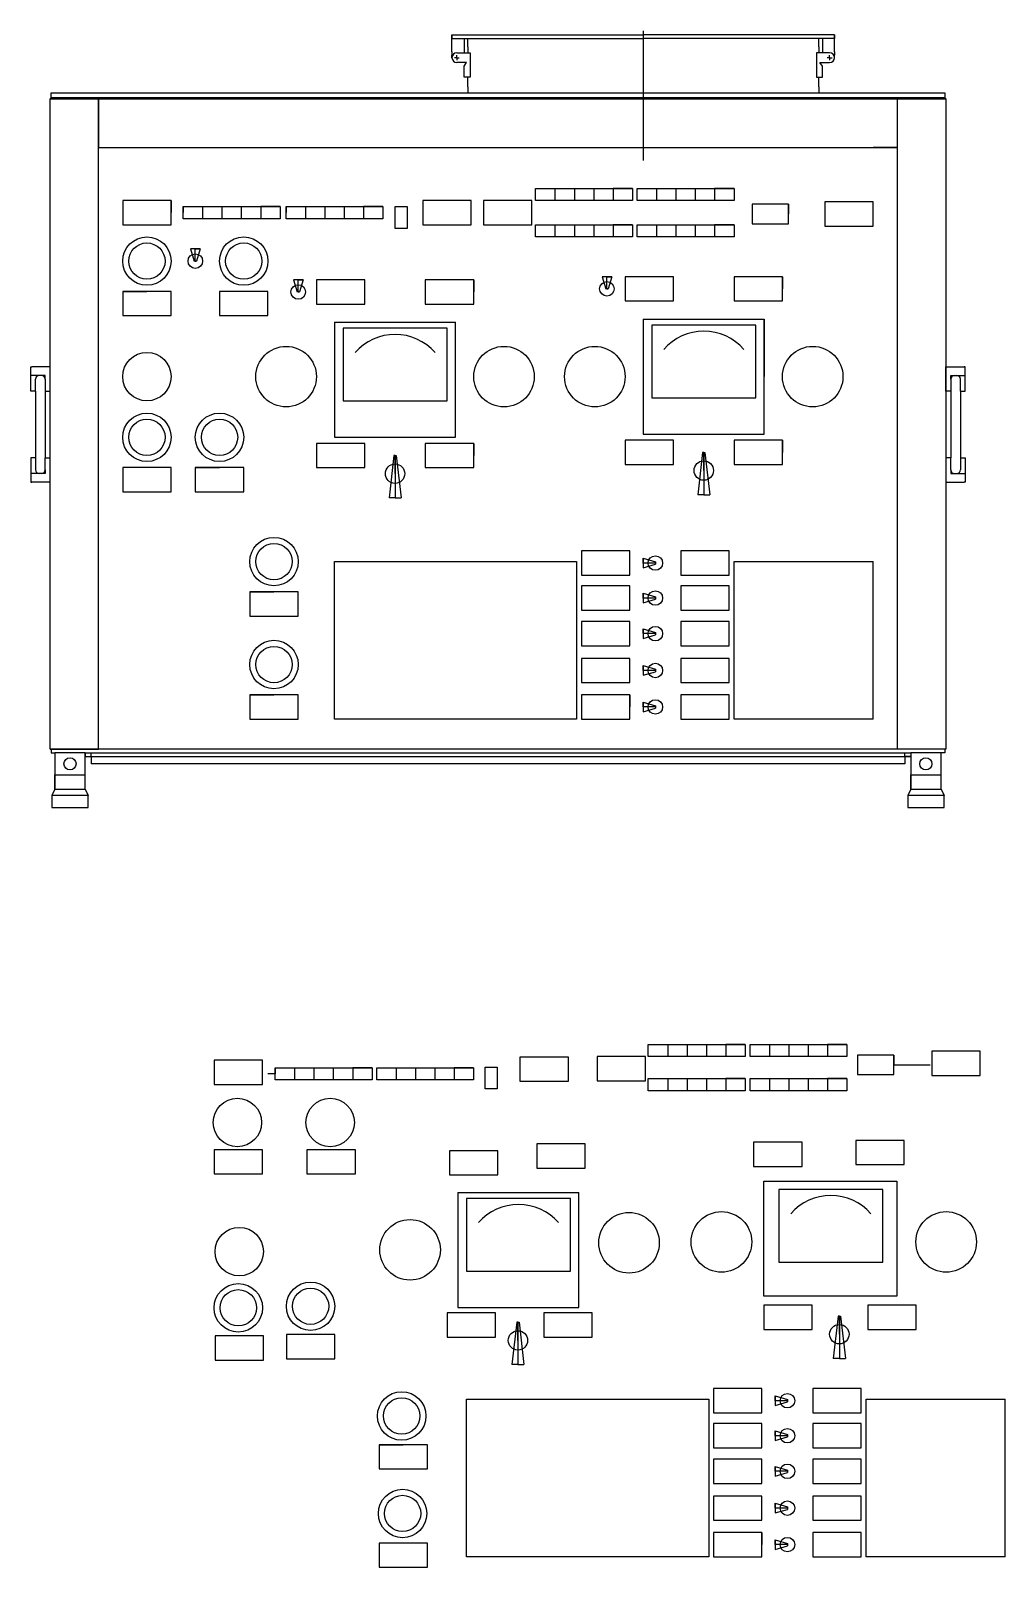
# Model space of a CAD drawing. Header units: millimetres. Extents: x -286516 to -278007, y 161594 to 164062.
# Drawn here: x -286516 to -285711, y 162660 to 163928 of the extents above; entities that cross this region are included whole.
import ezdxf

# ---------------------------------------------------------------- set-up
doc = ezdxf.new("R2010")
doc.units = ezdxf.units.MM

msp = doc.modelspace()

# ---------------------------------------------------------------- linework, layer by layer
for p, q in [((-286168.1, 163911), (-286168.1, 163925)), ((-286168.1, 163925), (-286010.1, 163925)), ((-286168.1, 163925), (-286168.1, 163924)), ((-286168.1, 163925), (-286168.1, 163922)), ((-286168.1, 163922), (-286010.1, 163922)), ((-286158.1, 163922), (-286158.1, 163915)), ((-286155.1, 163915), (-286155.1, 163922)), ((-286010.1, 163928.3), (-286010.1, 163821.1)), ((-285852.1, 163925), (-286010.1, 163925)), ((-285852.1, 163922), (-286010.1, 163922)), ((-285865.1, 163915), (-285865.1, 163922)), ((-285862.1, 163922), (-285862.1, 163915)), ((-285852.1, 163911), (-285852.1, 163925)), ((-285852.1, 163925), (-285852.1, 163924)), ((-285852.1, 163925), (-285852.1, 163922)), ((-286168.1, 163911), (-286168.1, 163908)), ((-286168.1, 163906), (-286168.1, 163908)), ((-286164.1, 163906), (-286166.1, 163906)), ((-286164.1, 163910), (-286153.1, 163910)), ((-286164.1, 163906), (-286164.1, 163908)), ((-286164.1, 163906), (-286164.1, 163904)), ((-286164.1, 163906), (-286162.1, 163906)), ((-286158.1, 163915), (-286158.1, 163910)), ((-286158.1, 163910), (-286155.1, 163910)), ((-286155.1, 163915), (-286155.1, 163910)), ((-286153.1, 163910), (-286153.1, 163890)), ((-285856.1, 163910), (-285867.1, 163910)), ((-285867.1, 163910), (-285867.1, 163890)), ((-285865.1, 163915), (-285865.1, 163910)), ((-285862.1, 163910), (-285865.1, 163910)), ((-285862.1, 163915), (-285862.1, 163910)), ((-285856.1, 163906), (-285858.1, 163906)), ((-285856.1, 163906), (-285856.1, 163908)), ((-285856.1, 163906), (-285856.1, 163904)), ((-285856.1, 163906), (-285854.1, 163906)), ((-285852.1, 163911), (-285852.1, 163908)), ((-285852.1, 163906), (-285852.1, 163908)), ((-286156.1, 163902), (-286164.1, 163902)), ((-286158.1, 163899), (-286156.1, 163902)), ((-286158.1, 163890), (-286158.1, 163899)), ((-285864.1, 163902), (-285856.1, 163902)), ((-285862.1, 163899), (-285864.1, 163902)), ((-285862.1, 163890), (-285862.1, 163899)), ((-286155.1, 163890), (-286158.1, 163890)), ((-286155.1, 163882), (-286155.1, 163890)), ((-286153.1, 163890), (-286155.1, 163890)), ((-286155.1, 163882), (-286155.1, 163877)), ((-285867.1, 163890), (-285865.1, 163890)), ((-285865.1, 163882), (-285865.1, 163890)), ((-285865.1, 163890), (-285862.1, 163890)), ((-285865.1, 163882), (-285865.1, 163877)), ((-286500.1, 163872), (-286499.1, 163873)), ((-286500.1, 163872), (-285760.1, 163872)), ((-286500.1, 163335), (-286500.1, 163872)), ((-286500.1, 163872), (-286499.1, 163872)), ((-286500.1, 163872), (-286130.1, 163872)), ((-286499.1, 163873), (-286499.1, 163877)), ((-286499.1, 163877), (-285761.1, 163877)), ((-286499.1, 163872), (-286499.1, 163873)), ((-285761.1, 163873), (-286499.1, 163873)), ((-286460.1, 163335), (-286460.1, 163872)), ((-286460.1, 163872), (-286460.1, 163832)), ((-286010.1, 163877), (-285865.1, 163877)), ((-285800.1, 163335), (-285800.1, 163872)), ((-285761.1, 163877), (-285761.1, 163873)), ((-285761.1, 163872), (-285761.1, 163873)), ((-285760.1, 163872), (-285761.1, 163873)), ((-285760.1, 163872), (-285761.1, 163872)), ((-285760.1, 163872), (-285760.1, 163335)), ((-285760.1, 163872), (-285760.1, 163603.5)), ((-286460.1, 163832), (-285800.1, 163832)), ((-286460.1, 163832), (-286440.1, 163832)), ((-285800.1, 163832), (-285820.1, 163832)), ((-286099, 163798.1), (-286019, 163798.1)), ((-286099, 163788.1), (-286099, 163798.1)), ((-286099, 163798.1), (-286083, 163798.1)), ((-286083, 163798.1), (-286083, 163788.1)), ((-286083, 163798.1), (-286067, 163798.1)), ((-286067, 163798.1), (-286051, 163798.1)), ((-286067, 163798.1), (-286067, 163788.1)), ((-286051, 163798.1), (-286051, 163788.1)), ((-286019, 163798.1), (-286035, 163798.1)), ((-286035, 163798.1), (-286035, 163788.1)), ((-286019, 163798.1), (-286019, 163788.1)), ((-286015.1, 163798.1), (-285935.1, 163798.1)), ((-286015.1, 163788.1), (-286015.1, 163798.1)), ((-286015.1, 163798.1), (-285999.1, 163798.1)), ((-285999.1, 163798.1), (-285999.1, 163788.1)), ((-285999.1, 163798.1), (-285983.1, 163798.1)), ((-285983.1, 163798.1), (-285967.1, 163798.1)), ((-285983.1, 163798.1), (-285983.1, 163788.1)), ((-285967.1, 163798.1), (-285967.1, 163788.1)), ((-285935.1, 163798.1), (-285951.1, 163798.1)), ((-285951.1, 163798.1), (-285951.1, 163788.1)), ((-285935.1, 163798.1), (-285935.1, 163788.1)), ((-286440.1, 163788.1), (-286440.1, 163768.1)), ((-286400.1, 163788.1), (-286440.1, 163788.1)), ((-286400.1, 163768.1), (-286400.1, 163788.1)), ((-286400.1, 163788.1), (-286400.1, 163778.1)), ((-286390.1, 163783.1), (-286310.1, 163783.1)), ((-286390.1, 163773.1), (-286390.1, 163783.1)), ((-286390.1, 163783.1), (-286374.1, 163783.1)), ((-286390.1, 163783.1), (-286390.1, 163779.1)), ((-286390.1, 163783.1), (-286390.1, 163778.1)), ((-286374.1, 163783.1), (-286374.1, 163773.1)), ((-286374.1, 163783.1), (-286358.1, 163783.1)), ((-286358.1, 163783.1), (-286342.1, 163783.1)), ((-286358.1, 163783.1), (-286358.1, 163773.1)), ((-286342.1, 163783.1), (-286342.1, 163773.1)), ((-286310.1, 163783.1), (-286326.1, 163783.1)), ((-286326.1, 163783.1), (-286326.1, 163773.1)), ((-286310.1, 163783.1), (-286310.1, 163773.1)), ((-286305.1, 163783.1), (-286225.1, 163783.1)), ((-286305.1, 163773.1), (-286305.1, 163783.1)), ((-286305.1, 163783.1), (-286289.1, 163783.1)), ((-286305.1, 163783.1), (-286305.1, 163779.1)), ((-286305.1, 163783.1), (-286305.1, 163778.1)), ((-286289.1, 163783.1), (-286289.1, 163773.1)), ((-286289.1, 163783.1), (-286273.1, 163783.1)), ((-286273.1, 163783.1), (-286257.1, 163783.1)), ((-286273.1, 163783.1), (-286273.1, 163773.1)), ((-286257.1, 163783.1), (-286257.1, 163773.1)), ((-286225.1, 163783.1), (-286241.1, 163783.1)), ((-286241.1, 163783.1), (-286241.1, 163773.1)), ((-286225.1, 163783.1), (-286225.1, 163773.1)), ((-286215.1, 163783.1), (-286205.1, 163783.1)), ((-286215.1, 163765.1), (-286215.1, 163783.1)), ((-286205.1, 163783.1), (-286205.1, 163765.1)), ((-286192.1, 163788.1), (-286192.1, 163768.1)), ((-286152.1, 163788.1), (-286192.1, 163788.1)), ((-286152.1, 163768.1), (-286152.1, 163788.1)), ((-286142.1, 163788.1), (-286142.1, 163768.1)), ((-286102.1, 163788.1), (-286142.1, 163788.1)), ((-286142.1, 163788.1), (-286142.1, 163778.1)), ((-286102.1, 163768.1), (-286102.1, 163788.1)), ((-286019, 163788.1), (-286099, 163788.1)), ((-285935.1, 163788.1), (-286015.1, 163788.1)), ((-285920.1, 163785), (-285920.1, 163769)), ((-285890.1, 163785), (-285920.1, 163785)), ((-285890.1, 163769), (-285890.1, 163785)), ((-285890.1, 163785), (-285890.1, 163777)), ((-285860.1, 163787), (-285860.1, 163767)), ((-285820.1, 163787), (-285860.1, 163787)), ((-285820.1, 163767), (-285820.1, 163787)), ((-286440.1, 163768.1), (-286400.1, 163768.1)), ((-286440.1, 163768.1), (-286420.1, 163768.1)), ((-286310.1, 163773.1), (-286390.1, 163773.1)), ((-286225.1, 163773.1), (-286305.1, 163773.1)), ((-286205.1, 163765.1), (-286215.1, 163765.1)), ((-286192.1, 163768.1), (-286152.1, 163768.1)), ((-286142.1, 163768.1), (-286102.1, 163768.1)), ((-286099, 163768.1), (-286019, 163768.1)), ((-286099, 163758.1), (-286099, 163768.1)), ((-286099, 163768.1), (-286083, 163768.1)), ((-286083, 163768.1), (-286083, 163758.1)), ((-286083, 163768.1), (-286067, 163768.1)), ((-286067, 163768.1), (-286051, 163768.1)), ((-286067, 163768.1), (-286067, 163758.1)), ((-286051, 163768.1), (-286051, 163758.1)), ((-286019, 163768.1), (-286035, 163768.1)), ((-286035, 163768.1), (-286035, 163758.1)), ((-286019, 163768.1), (-286019, 163758.1)), ((-286015.1, 163768.1), (-285935.1, 163768.1)), ((-286015.1, 163758.1), (-286015.1, 163768.1)), ((-286015.1, 163768.1), (-285999.1, 163768.1)), ((-285999.1, 163768.1), (-285999.1, 163758.1)), ((-285999.1, 163768.1), (-285983.1, 163768.1)), ((-285983.1, 163768.1), (-285967.1, 163768.1)), ((-285983.1, 163768.1), (-285983.1, 163758.1)), ((-285967.1, 163768.1), (-285967.1, 163758.1)), ((-285935.1, 163768.1), (-285951.1, 163768.1)), ((-285951.1, 163768.1), (-285951.1, 163758.1)), ((-285935.1, 163768.1), (-285935.1, 163758.1)), ((-285920.1, 163769), (-285890.1, 163769)), ((-285860.1, 163767), (-285820.1, 163767)), ((-286019, 163758.1), (-286099, 163758.1)), ((-285935.1, 163758.1), (-286015.1, 163758.1)), ((-286376.1, 163748.1), (-286384.1, 163748.1)), ((-286384.1, 163748.1), (-286381.1, 163738.1)), ((-286380.1, 163738.1), (-286380.1, 163748.1)), ((-286380.1, 163748.1), (-286376.1, 163748.1)), ((-286376.1, 163748.1), (-286379.1, 163738.1)), ((-286379.1, 163738.1), (-286381.1, 163738.1)), ((-286380.1, 163738.1), (-286379.1, 163738.1)), ((-286291.1, 163722.6), (-286299.1, 163722.6)), ((-286299.1, 163722.6), (-286296.1, 163712.6)), ((-286295.1, 163712.6), (-286295.1, 163722.6)), ((-286295.1, 163722.6), (-286291.1, 163722.6)), ((-286291.1, 163722.6), (-286294.1, 163712.6)), ((-286280.1, 163722.6), (-286280.1, 163702.6)), ((-286240.1, 163722.6), (-286280.1, 163722.6)), ((-286280.1, 163722.6), (-286280.1, 163712.6)), ((-286240.1, 163702.6), (-286240.1, 163722.6)), ((-286190.1, 163722.6), (-286190.1, 163702.6)), ((-286150.1, 163722.6), (-286190.1, 163722.6)), ((-286150.1, 163702.6), (-286150.1, 163722.6)), ((-286150.1, 163722.6), (-286150.1, 163712.6)), ((-286036.1, 163725.2), (-286044.1, 163725.2)), ((-286044.1, 163725.2), (-286041.1, 163715.2)), ((-286039.1, 163715.2), (-286041.1, 163715.2)), ((-286040.1, 163715.2), (-286040.1, 163725.2)), ((-286040.1, 163725.2), (-286036.1, 163725.2)), ((-286040.1, 163715.2), (-286039.1, 163715.2)), ((-286036.1, 163725.2), (-286039.1, 163715.2)), ((-286025.1, 163725.2), (-286025.1, 163705.2)), ((-285985.1, 163725.2), (-286025.1, 163725.2)), ((-286025.1, 163725.2), (-286025.1, 163715.2)), ((-285985.1, 163705.2), (-285985.1, 163725.2)), ((-285935.1, 163725.2), (-285935.1, 163705.2)), ((-285895.1, 163725.2), (-285935.1, 163725.2)), ((-285895.1, 163705.2), (-285895.1, 163725.2)), ((-285895.1, 163725.2), (-285895.1, 163715.2)), ((-286440.1, 163713.1), (-286440.1, 163693.1)), ((-286400.1, 163713.1), (-286440.1, 163713.1)), ((-286440.1, 163713.1), (-286420.1, 163713.1)), ((-286400.1, 163693.1), (-286400.1, 163713.1)), ((-286360.1, 163713.1), (-286360.1, 163693.1)), ((-286320.1, 163713.1), (-286360.1, 163713.1)), ((-286320.1, 163693.1), (-286320.1, 163713.1)), ((-286294.1, 163712.6), (-286296.1, 163712.6)), ((-286295.1, 163712.6), (-286294.1, 163712.6)), ((-286280.1, 163702.6), (-286240.1, 163702.6)), ((-286190.1, 163702.6), (-286150.1, 163702.6)), ((-286025.1, 163705.2), (-285985.1, 163705.2)), ((-285935.1, 163705.2), (-285895.1, 163705.2)), ((-286440.1, 163693.1), (-286400.1, 163693.1)), ((-286360.1, 163693.1), (-286320.1, 163693.1)), ((-286010.1, 163690.2), (-285910.1, 163690.2)), ((-286010.1, 163690.2), (-286010.1, 163595.2)), ((-286010.1, 163690.2), (-285910.1, 163690.2)), ((-286010.1, 163690.2), (-286010.1, 163595.2)), ((-285910.1, 163595.2), (-285910.1, 163690.2)), ((-285910.1, 163595.2), (-285910.1, 163690.2)), ((-285910.1, 163690.2), (-285910.1, 163642.7)), ((-286265.1, 163687.6), (-286165.1, 163687.6)), ((-286265.1, 163687.6), (-286265.1, 163592.6)), ((-286172.1, 163682.6), (-286258.1, 163682.6)), ((-286258.1, 163682.6), (-286258.1, 163622.6)), ((-286172.1, 163622.6), (-286172.1, 163682.6)), ((-286165.1, 163592.6), (-286165.1, 163687.6)), ((-285917.1, 163685.2), (-286003.1, 163685.2)), ((-286003.1, 163685.2), (-286003.1, 163625.2)), ((-285917.1, 163685.2), (-286003.1, 163685.2)), ((-286003.1, 163685.2), (-286003.1, 163625.2)), ((-285917.1, 163625.2), (-285917.1, 163685.2)), ((-285917.1, 163625.2), (-285917.1, 163685.2)), ((-286516.1, 163630.7), (-286516.1, 163650.7)), ((-286516.1, 163650.7), (-286515.1, 163650.7)), ((-286504.1, 163643.7), (-286516.1, 163643.7)), ((-286500.1, 163650.7), (-286515.1, 163650.7)), ((-286512.1, 163630.7), (-286512.1, 163640.7)), ((-286507.1, 163643.7), (-286509.1, 163643.7)), ((-286500.1, 163650.7), (-286508.1, 163650.7)), ((-286504.1, 163640.7), (-286504.1, 163643.7)), ((-286504.1, 163640.7), (-286504.1, 163630.7)), ((-285760.1, 163650.7), (-285745.1, 163650.7)), ((-285760.1, 163630.7), (-285760.1, 163650.7)), ((-285760.1, 163650.7), (-285752.1, 163650.7)), ((-285760.1, 163650.7), (-285760.1, 163603.2)), ((-285756.1, 163640.7), (-285756.1, 163643.7)), ((-285756.1, 163643.7), (-285744.1, 163643.7)), ((-285756.1, 163640.7), (-285756.1, 163630.7)), ((-285753.1, 163643.7), (-285751.1, 163643.7)), ((-285748.1, 163630.7), (-285748.1, 163640.7)), ((-285744.1, 163650.7), (-285745.1, 163650.7)), ((-285744.1, 163630.7), (-285744.1, 163650.7)), ((-286512.1, 163630.7), (-286516.1, 163630.7)), ((-286512.1, 163630.7), (-286515.1, 163630.7)), ((-286512.1, 163630.7), (-286512.1, 163575.7)), ((-286504.1, 163630.7), (-286500.1, 163630.7)), ((-286504.1, 163630.7), (-286504.1, 163575.7)), ((-285756.1, 163630.7), (-285760.1, 163630.7)), ((-285756.1, 163630.7), (-285756.1, 163575.7)), ((-285748.1, 163630.7), (-285745.1, 163630.7)), ((-285748.1, 163630.7), (-285744.1, 163630.7)), ((-285748.1, 163630.7), (-285748.1, 163575.7)), ((-286258.1, 163622.6), (-286172.1, 163622.6)), ((-286003.1, 163625.2), (-285917.1, 163625.2)), ((-286003.1, 163625.2), (-285917.1, 163625.2)), ((-286280.1, 163587.6), (-286280.1, 163567.6)), ((-286240.1, 163587.6), (-286280.1, 163587.6)), ((-286280.1, 163587.6), (-286280.1, 163577.6)), ((-286265.1, 163592.6), (-286165.1, 163592.6)), ((-286265.1, 163592.6), (-286215.1, 163592.6)), ((-286240.1, 163567.6), (-286240.1, 163587.6)), ((-286190.1, 163587.6), (-286190.1, 163567.6)), ((-286150.1, 163587.6), (-286190.1, 163587.6)), ((-286150.1, 163567.6), (-286150.1, 163587.6)), ((-286150.1, 163587.6), (-286150.1, 163577.6)), ((-286025.1, 163590.2), (-286025.1, 163570.2)), ((-285985.1, 163590.2), (-286025.1, 163590.2)), ((-286025.1, 163590.2), (-286025.1, 163580.2)), ((-286010.1, 163595.2), (-285910.1, 163595.2)), ((-286010.1, 163595.2), (-285910.1, 163595.2)), ((-286010.1, 163595.2), (-285960.1, 163595.2)), ((-285985.1, 163570.2), (-285985.1, 163590.2)), ((-285935.1, 163590.2), (-285935.1, 163570.2)), ((-285895.1, 163590.2), (-285935.1, 163590.2)), ((-285895.1, 163570.2), (-285895.1, 163590.2)), ((-285895.1, 163590.2), (-285895.1, 163580.2)), ((-286512.1, 163575.7), (-286516.1, 163575.7)), ((-286516.1, 163575.7), (-286516.1, 163555.7)), ((-286512.1, 163575.7), (-286515.1, 163575.7)), ((-286512.1, 163575.7), (-286512.1, 163565.7)), ((-286504.1, 163565.7), (-286504.1, 163575.7)), ((-286504.1, 163575.7), (-286500.1, 163575.7)), ((-286216.1, 163577.6), (-286220.1, 163542.6)), ((-286215.1, 163577.6), (-286216.1, 163577.6)), ((-286215.1, 163562.6), (-286215.1, 163577.6)), ((-286215.1, 163577.6), (-286215.1, 163547.6)), ((-286215.1, 163577.6), (-286214.1, 163577.6)), ((-286214.1, 163577.6), (-286210.1, 163542.6)), ((-286150.1, 163577.6), (-286150.1, 163577.6)), ((-285961.1, 163580.2), (-285965.1, 163545.2)), ((-285960.1, 163580.2), (-285961.1, 163580.2)), ((-285960.1, 163565.2), (-285960.1, 163580.2)), ((-285960.1, 163580.2), (-285960.1, 163550.2)), ((-285960.1, 163580.2), (-285959.1, 163580.2)), ((-285959.1, 163580.2), (-285955.1, 163545.2)), ((-285895.1, 163580.2), (-285895.1, 163580.2)), ((-285760.1, 163575.7), (-285760.1, 163555.7)), ((-285756.1, 163575.7), (-285760.1, 163575.7)), ((-285756.1, 163565.7), (-285756.1, 163575.7)), ((-285748.1, 163575.7), (-285745.1, 163575.7)), ((-285748.1, 163575.7), (-285748.1, 163565.7)), ((-285748.1, 163575.7), (-285744.1, 163575.7)), ((-285744.1, 163575.7), (-285744.1, 163555.7)), ((-286504.1, 163562.7), (-286516.1, 163562.7)), ((-286507.1, 163562.7), (-286509.1, 163562.7)), ((-286504.1, 163565.7), (-286504.1, 163562.7)), ((-286440.1, 163567.6), (-286440.1, 163547.6)), ((-286400.1, 163567.6), (-286440.1, 163567.6)), ((-286400.1, 163547.6), (-286400.1, 163567.6)), ((-286380.1, 163567.6), (-286380.1, 163547.6)), ((-286340.1, 163567.6), (-286380.1, 163567.6)), ((-286380.1, 163567.6), (-286360.1, 163567.6)), ((-286340.1, 163547.6), (-286340.1, 163567.6)), ((-286280.1, 163567.6), (-286240.1, 163567.6)), ((-286215.1, 163567.6), (-286215.1, 163562.6)), ((-286190.1, 163567.6), (-286150.1, 163567.6)), ((-286025.1, 163570.2), (-285985.1, 163570.2)), ((-285960.1, 163570.2), (-285960.1, 163565.2)), ((-285935.1, 163570.2), (-285895.1, 163570.2)), ((-285756.1, 163565.7), (-285756.1, 163562.7)), ((-285756.1, 163562.7), (-285744.1, 163562.7)), ((-285753.1, 163562.7), (-285751.1, 163562.7)), ((-286516.1, 163555.7), (-286515.1, 163555.7)), ((-286500.1, 163555.7), (-286515.1, 163555.7)), ((-286500.1, 163555.7), (-286508.1, 163555.7)), ((-285960.1, 163550.2), (-285960.1, 163545.2)), ((-285760.1, 163555.7), (-285745.1, 163555.7)), ((-285760.1, 163555.7), (-285752.1, 163555.7)), ((-285744.1, 163555.7), (-285745.1, 163555.7)), ((-286440.1, 163547.6), (-286400.1, 163547.6)), ((-286380.1, 163547.6), (-286340.1, 163547.6)), ((-286215.1, 163542.6), (-286220.1, 163542.6)), ((-286215.1, 163547.6), (-286215.1, 163542.6)), ((-286215.1, 163542.6), (-286210.1, 163542.6)), ((-285960.1, 163545.2), (-285965.1, 163545.2)), ((-285960.1, 163545.2), (-285955.1, 163545.2)), ((-286061.1, 163498.8), (-286061.1, 163478.8)), ((-286021.1, 163498.8), (-286061.1, 163498.8)), ((-286021.1, 163478.8), (-286021.1, 163498.8)), ((-285979.1, 163498.8), (-285979.1, 163478.8)), ((-285939.1, 163498.8), (-285979.1, 163498.8)), ((-285939.1, 163478.8), (-285939.1, 163498.8)), ((-286265.1, 163490), (-286065.1, 163490)), ((-286265.1, 163360), (-286265.1, 163490)), ((-286065.1, 163490), (-286065.1, 163360)), ((-286010.1, 163488.8), (-286010.1, 163492.8)), ((-286010.1, 163492.8), (-286010.1, 163484.8)), ((-286010.1, 163492.8), (-286000.1, 163489.8)), ((-286000.1, 163488.8), (-286010.1, 163488.8)), ((-286010.1, 163484.8), (-286000.1, 163487.8)), ((-286000.1, 163488.8), (-286000.1, 163489.8)), ((-286000.1, 163489.8), (-286000.1, 163487.8)), ((-285935.1, 163360), (-285935.1, 163490)), ((-285935.1, 163490), (-285820.1, 163490)), ((-285820.1, 163360), (-285820.1, 163490)), ((-286061.1, 163478.8), (-286021.1, 163478.8)), ((-285979.1, 163478.8), (-285939.1, 163478.8)), ((-286335.1, 163465), (-286335.1, 163445)), ((-286295.1, 163465), (-286335.1, 163465)), ((-286335.1, 163465), (-286315.1, 163465)), ((-286295.1, 163445), (-286295.1, 163465)), ((-286061.1, 163469.9), (-286061.1, 163449.9)), ((-286021.1, 163469.9), (-286061.1, 163469.9)), ((-286021.1, 163449.9), (-286021.1, 163469.9)), ((-286010.1, 163459.9), (-286010.1, 163463.9)), ((-286010.1, 163463.9), (-286010.1, 163455.9)), ((-286010.1, 163463.9), (-286000.1, 163460.9)), ((-286000.1, 163459.9), (-286000.1, 163460.9)), ((-286000.1, 163460.9), (-286000.1, 163458.9)), ((-285979.1, 163469.9), (-285979.1, 163449.9)), ((-285939.1, 163469.9), (-285979.1, 163469.9)), ((-285939.1, 163449.9), (-285939.1, 163469.9)), ((-286061.1, 163449.9), (-286021.1, 163449.9)), ((-286000.1, 163459.9), (-286010.1, 163459.9)), ((-286010.1, 163455.9), (-286000.1, 163458.9)), ((-285979.1, 163449.9), (-285939.1, 163449.9)), ((-286335.1, 163445), (-286295.1, 163445)), ((-286061.1, 163440.5), (-286061.1, 163420.5)), ((-286021.1, 163440.5), (-286061.1, 163440.5)), ((-286021.1, 163420.5), (-286021.1, 163440.5)), ((-285979.1, 163440.5), (-285979.1, 163420.5)), ((-285939.1, 163440.5), (-285979.1, 163440.5)), ((-285939.1, 163420.5), (-285939.1, 163440.5)), ((-286010.1, 163430.5), (-286010.1, 163434.5)), ((-286010.1, 163434.5), (-286010.1, 163426.5)), ((-286010.1, 163434.5), (-286000.1, 163431.5)), ((-286000.1, 163430.5), (-286010.1, 163430.5)), ((-286010.1, 163426.5), (-286000.1, 163429.5)), ((-286000.1, 163430.5), (-286000.1, 163431.5)), ((-286000.1, 163431.5), (-286000.1, 163429.5)), ((-286061.1, 163420.5), (-286021.1, 163420.5)), ((-286061.1, 163410.1), (-286061.1, 163390.1)), ((-286021.1, 163410.1), (-286061.1, 163410.1)), ((-286021.1, 163390.1), (-286021.1, 163410.1)), ((-285979.1, 163420.5), (-285939.1, 163420.5)), ((-285979.1, 163410.1), (-285979.1, 163390.1)), ((-285939.1, 163410.1), (-285979.1, 163410.1)), ((-285939.1, 163390.1), (-285939.1, 163410.1)), ((-286010.1, 163400.1), (-286010.1, 163404.1)), ((-286010.1, 163404.1), (-286010.1, 163396.1)), ((-286010.1, 163404.1), (-286000.1, 163401.1)), ((-286000.1, 163400.1), (-286010.1, 163400.1)), ((-286010.1, 163396.1), (-286000.1, 163399.1)), ((-286000.1, 163400.1), (-286000.1, 163401.1)), ((-286000.1, 163401.1), (-286000.1, 163399.1)), ((-286061.1, 163390.1), (-286021.1, 163390.1)), ((-285979.1, 163390.1), (-285939.1, 163390.1)), ((-286335.1, 163380), (-286335.1, 163360)), ((-286295.1, 163380), (-286335.1, 163380)), ((-286335.1, 163380), (-286315.1, 163380)), ((-286295.1, 163360), (-286295.1, 163380)), ((-286061.1, 163380), (-286061.1, 163360)), ((-286021.1, 163380), (-286061.1, 163380)), ((-286021.1, 163360), (-286021.1, 163380)), ((-286021.1, 163380), (-286021.1, 163370)), ((-286010.1, 163370), (-286010.1, 163374)), ((-286010.1, 163374), (-286010.1, 163366)), ((-286010.1, 163374), (-286000.1, 163371)), ((-285979.1, 163380), (-285979.1, 163360)), ((-285939.1, 163380), (-285979.1, 163380)), ((-285939.1, 163360), (-285939.1, 163380)), ((-286335.1, 163360), (-286295.1, 163360)), ((-286065.1, 163360), (-286265.1, 163360)), ((-286061.1, 163360), (-286021.1, 163360)), ((-286000.1, 163370), (-286010.1, 163370)), ((-286010.1, 163366), (-286000.1, 163369)), ((-286000.1, 163370), (-286000.1, 163371)), ((-286000.1, 163371), (-286000.1, 163369)), ((-285979.1, 163360), (-285939.1, 163360)), ((-285820.1, 163360), (-285935.1, 163360)), ((-285760.1, 163335), (-286500.1, 163335)), ((-286500.1, 163335), (-286499.1, 163335)), ((-286500.1, 163335), (-286460.1, 163335)), ((-286499.1, 163335), (-286499.1, 163332)), ((-285800.1, 163335), (-285815.1, 163335)), ((-285760.1, 163335), (-285800.1, 163335)), ((-285760.1, 163335), (-285761.1, 163335)), ((-285761.1, 163335), (-285761.1, 163332)), ((-286499.1, 163332), (-286496.1, 163332)), ((-286496.1, 163332), (-286496.1, 163302)), ((-286471.1, 163332), (-286496.1, 163332)), ((-286471.1, 163302), (-286471.1, 163332)), ((-286471.1, 163332), (-285789.1, 163332)), ((-286471.1, 163332), (-286471.1, 163329)), ((-286471.1, 163329), (-285789.1, 163329)), ((-286471.1, 163329), (-286466.1, 163329)), ((-286466.1, 163329), (-286466.1, 163332)), ((-286466.1, 163329), (-286466.1, 163323)), ((-285794.1, 163323), (-286466.1, 163323)), ((-285794.1, 163329), (-285794.1, 163332)), ((-285789.1, 163329), (-285794.1, 163329)), ((-285794.1, 163329), (-285794.1, 163323)), ((-285789.1, 163332), (-285789.1, 163302)), ((-285764.1, 163332), (-285789.1, 163332)), ((-285764.1, 163302), (-285764.1, 163332)), ((-285761.1, 163332), (-285764.1, 163332)), ((-286496.1, 163302), (-286496.1, 163314)), ((-286496.1, 163314), (-286471.1, 163314)), ((-285789.1, 163302), (-285789.1, 163314)), ((-285789.1, 163314), (-285764.1, 163314)), ((-286496.1, 163302), (-286498.6, 163297)), ((-286468.6, 163297), (-286498.6, 163297)), ((-286498.6, 163297), (-286498.6, 163287)), ((-286496.1, 163302), (-286471.1, 163302)), ((-286496.1, 163302), (-286483.6, 163302)), ((-286471.1, 163302), (-286468.6, 163297)), ((-286468.6, 163287), (-286468.6, 163297)), ((-285789.1, 163302), (-285791.6, 163297)), ((-285761.6, 163297), (-285791.6, 163297)), ((-285791.6, 163297), (-285791.6, 163287)), ((-285789.1, 163302), (-285764.1, 163302)), ((-285789.1, 163302), (-285776.6, 163302)), ((-285764.1, 163302), (-285761.6, 163297)), ((-285761.6, 163287), (-285761.6, 163297)), ((-286498.6, 163287), (-286468.6, 163287)), ((-285791.6, 163287), (-285761.6, 163287))]:
    msp.add_line(p, q)
at = {"color": 18, "true_color": 0x000000}
for p, q in [((-286111.9, 163080.9), (-286111.9, 163060.9)), ((-286071.9, 163080.9), (-286111.9, 163080.9)), ((-286071.9, 163060.9), (-286071.9, 163080.9)), ((-286048.1, 163081.3), (-286048.1, 163061.3)), ((-286008.1, 163081.3), (-286048.1, 163081.3)), ((-286008.1, 163061.3), (-286008.1, 163081.3)), ((-286005.9, 163091.3), (-285925.9, 163091.3)), ((-286005.9, 163081.3), (-286005.9, 163091.3)), ((-286005.9, 163091.3), (-285989.9, 163091.3)), ((-285925.9, 163081.3), (-286005.9, 163081.3)), ((-285989.9, 163091.3), (-285989.9, 163081.3)), ((-285989.9, 163091.3), (-285973.9, 163091.3)), ((-285973.9, 163091.3), (-285957.9, 163091.3)), ((-285973.9, 163091.3), (-285973.9, 163081.3)), ((-285957.9, 163091.3), (-285957.9, 163081.3)), ((-285925.9, 163091.3), (-285941.9, 163091.3)), ((-285941.9, 163091.3), (-285941.9, 163081.3)), ((-285925.9, 163091.3), (-285925.9, 163081.3)), ((-285921.9, 163091.3), (-285841.9, 163091.3)), ((-285921.9, 163081.3), (-285921.9, 163091.3)), ((-285921.9, 163091.3), (-285905.9, 163091.3)), ((-285841.9, 163081.3), (-285921.9, 163081.3)), ((-285905.9, 163091.3), (-285905.9, 163081.3)), ((-285905.9, 163091.3), (-285889.9, 163091.3)), ((-285889.9, 163091.3), (-285873.9, 163091.3)), ((-285889.9, 163091.3), (-285889.9, 163081.3)), ((-285873.9, 163091.3), (-285873.9, 163081.3)), ((-285841.9, 163091.3), (-285857.9, 163091.3)), ((-285857.9, 163091.3), (-285857.9, 163081.3)), ((-285841.9, 163091.3), (-285841.9, 163081.3)), ((-285833.2, 163082.6), (-285833.2, 163066.6)), ((-285803.2, 163082.6), (-285833.2, 163082.6)), ((-285803.2, 163066.6), (-285803.2, 163082.6)), ((-285803.2, 163082.6), (-285803.2, 163074.6)), ((-285771.8, 163085.7), (-285771.8, 163065.7)), ((-285731.8, 163085.7), (-285771.8, 163085.7)), ((-285731.8, 163065.7), (-285731.8, 163085.7)), ((-286364.5, 163078.3), (-286364.5, 163058.3)), ((-286324.5, 163078.3), (-286364.5, 163078.3)), ((-286324.5, 163058.3), (-286324.5, 163078.3)), ((-286314.1, 163072.1), (-286234.1, 163072.1)), ((-286314.1, 163062.1), (-286314.1, 163072.1)), ((-286314.1, 163072.1), (-286298.1, 163072.1)), ((-286314.1, 163072.1), (-286314.1, 163068.1)), ((-286314.1, 163072.1), (-286314.1, 163067.1)), ((-286298.1, 163072.1), (-286298.1, 163062.1)), ((-286298.1, 163072.1), (-286282.1, 163072.1)), ((-286282.1, 163072.1), (-286266.1, 163072.1)), ((-286282.1, 163072.1), (-286282.1, 163062.1)), ((-286266.1, 163072.1), (-286266.1, 163062.1)), ((-286234.1, 163072.1), (-286250.1, 163072.1)), ((-286250.1, 163072.1), (-286250.1, 163062.1)), ((-286234.1, 163072.1), (-286234.1, 163062.1)), ((-286230.2, 163072.1), (-286150.2, 163072.1)), ((-286230.2, 163062.1), (-286230.2, 163072.1)), ((-286230.2, 163072.1), (-286214.2, 163072.1)), ((-286214.2, 163072.1), (-286214.2, 163062.1)), ((-286214.2, 163072.1), (-286198.2, 163072.1)), ((-286198.2, 163072.1), (-286182.2, 163072.1)), ((-286198.2, 163072.1), (-286198.2, 163062.1)), ((-286182.2, 163072.1), (-286182.2, 163062.1)), ((-286150.2, 163072.1), (-286166.2, 163072.1)), ((-286166.2, 163072.1), (-286166.2, 163062.1)), ((-286150.2, 163072.1), (-286150.2, 163062.1)), ((-286140.7, 163072.6), (-286130.7, 163072.6)), ((-286140.7, 163054.6), (-286140.7, 163072.6)), ((-286130.7, 163072.6), (-286130.7, 163054.6)), ((-285803.2, 163074.6), (-285773.2, 163074.6)), ((-286364.5, 163058.3), (-286324.5, 163058.3)), ((-286314.1, 163067.1), (-286320.1, 163067.1)), ((-286234.1, 163062.1), (-286314.1, 163062.1)), ((-286150.2, 163062.1), (-286230.2, 163062.1)), ((-286130.7, 163054.6), (-286140.7, 163054.6)), ((-286111.9, 163060.9), (-286071.9, 163060.9)), ((-286048.1, 163061.3), (-286008.1, 163061.3)), ((-286005.9, 163063.1), (-285925.9, 163063.1)), ((-286005.9, 163053.1), (-286005.9, 163063.1)), ((-286005.9, 163063.1), (-285989.9, 163063.1)), ((-285989.9, 163063.1), (-285989.9, 163053.1)), ((-285989.9, 163063.1), (-285973.9, 163063.1)), ((-285973.9, 163063.1), (-285957.9, 163063.1)), ((-285973.9, 163063.1), (-285973.9, 163053.1)), ((-285957.9, 163063.1), (-285957.9, 163053.1)), ((-285925.9, 163063.1), (-285941.9, 163063.1)), ((-285941.9, 163063.1), (-285941.9, 163053.1)), ((-285925.9, 163063.1), (-285925.9, 163053.1)), ((-285921.9, 163063.1), (-285841.9, 163063.1)), ((-285921.9, 163053.1), (-285921.9, 163063.1)), ((-285921.9, 163063.1), (-285905.9, 163063.1)), ((-285905.9, 163063.1), (-285905.9, 163053.1)), ((-285905.9, 163063.1), (-285889.9, 163063.1)), ((-285889.9, 163063.1), (-285873.9, 163063.1)), ((-285889.9, 163063.1), (-285889.9, 163053.1)), ((-285873.9, 163063.1), (-285873.9, 163053.1)), ((-285841.9, 163063.1), (-285857.9, 163063.1)), ((-285857.9, 163063.1), (-285857.9, 163053.1)), ((-285841.9, 163063.1), (-285841.9, 163053.1)), ((-285833.2, 163066.6), (-285803.2, 163066.6)), ((-285771.8, 163065.7), (-285731.8, 163065.7)), ((-285925.9, 163053.1), (-286005.9, 163053.1)), ((-285841.9, 163053.1), (-285921.9, 163053.1)), ((-286364.5, 163004.4), (-286364.5, 162984.4)), ((-286324.5, 163004.4), (-286364.5, 163004.4)), ((-286324.5, 162984.4), (-286324.5, 163004.4)), ((-286287.9, 163004.4), (-286287.9, 162984.4)), ((-286247.9, 163004.4), (-286287.9, 163004.4)), ((-286247.9, 162984.4), (-286247.9, 163004.4)), ((-286098, 163009.2), (-286098, 162989.2)), ((-286058, 163009.2), (-286098, 163009.2)), ((-286058, 162989.2), (-286058, 163009.2)), ((-285918.9, 163010.6), (-285918.9, 162990.6)), ((-285878.9, 163010.6), (-285918.9, 163010.6)), ((-285878.9, 162990.6), (-285878.9, 163010.6)), ((-285834.6, 163012.1), (-285834.6, 162992.1)), ((-285794.6, 163012.1), (-285834.6, 163012.1)), ((-285794.6, 162992.1), (-285794.6, 163012.1)), ((-286170.1, 163003.6), (-286170.1, 162983.6)), ((-286130.1, 163003.6), (-286170.1, 163003.6)), ((-286130.1, 162983.6), (-286130.1, 163003.6)), ((-285834.6, 162992.1), (-285794.6, 162992.1)), ((-286364.5, 162984.4), (-286324.5, 162984.4)), ((-286287.9, 162984.4), (-286247.9, 162984.4)), ((-286170.1, 162983.6), (-286130.1, 162983.6)), ((-286098, 162989.2), (-286058, 162989.2)), ((-285918.9, 162990.6), (-285878.9, 162990.6)), ((-285910.6, 162978.4), (-285800.6, 162978.4)), ((-285910.6, 162883.4), (-285910.6, 162978.4)), ((-285910.6, 162978.4), (-285903.6, 162978.4)), ((-285800.6, 162978.4), (-285800.6, 162883.4)), ((-286163.2, 162969.2), (-286063.2, 162969.2)), ((-286163.2, 162969.2), (-286163.2, 162874.2)), ((-286063.2, 162874.2), (-286063.2, 162969.2)), ((-285812.1, 162971.6), (-285898.1, 162971.6)), ((-285898.1, 162971.6), (-285898.1, 162911.6)), ((-285812.1, 162911.6), (-285812.1, 162971.6)), ((-286070.2, 162964.2), (-286156.2, 162964.2)), ((-286156.2, 162964.2), (-286156.2, 162904.2)), ((-286070.2, 162904.2), (-286070.2, 162964.2)), ((-286156.2, 162904.2), (-286070.2, 162904.2)), ((-285898.1, 162911.6), (-285812.1, 162911.6)), ((-285800.6, 162883.4), (-285910.6, 162883.4)), ((-286172, 162869.8), (-286172, 162849.8)), ((-286132, 162869.8), (-286172, 162869.8)), ((-286163.2, 162874.2), (-286063.2, 162874.2)), ((-286132, 162849.8), (-286132, 162869.8)), ((-286092.3, 162869.8), (-286092.3, 162849.8)), ((-286052.3, 162869.8), (-286092.3, 162869.8)), ((-286052.3, 162849.8), (-286052.3, 162869.8)), ((-285910.6, 162876), (-285910.6, 162856)), ((-285870.6, 162876), (-285910.6, 162876)), ((-285870.6, 162856), (-285870.6, 162876)), ((-285849.1, 162867.1), (-285853.1, 162832.1)), ((-285848.1, 162867.1), (-285849.1, 162867.1)), ((-285848.1, 162852.1), (-285848.1, 162867.1)), ((-285848.1, 162867.1), (-285848.1, 162837.1)), ((-285848.1, 162867.1), (-285847.1, 162867.1)), ((-285847.1, 162867.1), (-285843.1, 162832.1)), ((-285824.7, 162876), (-285824.7, 162856)), ((-285784.7, 162876), (-285824.7, 162876)), ((-285784.7, 162856), (-285784.7, 162876)), ((-286304.9, 162851.8), (-286304.9, 162831.8)), ((-286264.9, 162851.8), (-286304.9, 162851.8)), ((-286264.9, 162831.8), (-286264.9, 162851.8)), ((-286114.6, 162862), (-286118.6, 162827)), ((-286113.6, 162862), (-286114.6, 162862)), ((-286113.6, 162847), (-286113.6, 162862)), ((-286113.6, 162862), (-286113.6, 162832)), ((-286113.6, 162862), (-286112.6, 162862)), ((-286112.6, 162862), (-286108.6, 162827)), ((-285910.6, 162856), (-285870.6, 162856)), ((-285824.7, 162856), (-285784.7, 162856)), ((-286363.7, 162850.7), (-286363.7, 162830.7)), ((-286323.7, 162850.7), (-286363.7, 162850.7)), ((-286323.7, 162830.7), (-286323.7, 162850.7)), ((-286172, 162849.8), (-286132, 162849.8)), ((-286092.3, 162849.8), (-286052.3, 162849.8)), ((-286363.7, 162830.7), (-286323.7, 162830.7)), ((-286304.9, 162831.8), (-286264.9, 162831.8)), ((-286113.6, 162827), (-286118.6, 162827)), ((-286113.6, 162832), (-286113.6, 162827)), ((-286113.6, 162827), (-286108.6, 162827)), ((-285848.1, 162832.1), (-285853.1, 162832.1)), ((-285848.1, 162837.1), (-285848.1, 162832.1)), ((-285848.1, 162832.1), (-285843.1, 162832.1)), ((-285952, 162807.2), (-285952, 162787.2)), ((-285912, 162807.2), (-285952, 162807.2)), ((-285912, 162787.2), (-285912, 162807.2)), ((-285901, 162797.2), (-285901, 162801.2)), ((-285901, 162801.2), (-285901, 162793.2)), ((-285901, 162801.2), (-285891, 162798.2)), ((-285870, 162807.2), (-285870, 162787.2)), ((-285830, 162807.2), (-285870, 162807.2)), ((-285830, 162787.2), (-285830, 162807.2)), ((-286156, 162798.4), (-285956, 162798.4)), ((-286156, 162668.4), (-286156, 162798.4)), ((-285956, 162798.4), (-285956, 162668.4)), ((-285891, 162797.2), (-285901, 162797.2)), ((-285901, 162793.2), (-285891, 162796.2)), ((-285891, 162797.2), (-285891, 162798.2)), ((-285891, 162798.2), (-285891, 162796.2)), ((-285826, 162668.4), (-285826, 162798.4)), ((-285826, 162798.4), (-285711, 162798.4)), ((-285711, 162668.4), (-285711, 162798.4)), ((-285952, 162787.2), (-285912, 162787.2)), ((-285952, 162778.3), (-285952, 162758.3)), ((-285912, 162778.3), (-285952, 162778.3)), ((-285912, 162758.3), (-285912, 162778.3)), ((-285870, 162787.2), (-285830, 162787.2)), ((-285870, 162778.3), (-285870, 162758.3)), ((-285830, 162778.3), (-285870, 162778.3)), ((-285830, 162758.3), (-285830, 162778.3)), ((-285901, 162768.3), (-285901, 162772.3)), ((-285901, 162772.3), (-285901, 162764.3)), ((-285901, 162772.3), (-285891, 162769.3)), ((-285891, 162768.3), (-285901, 162768.3)), ((-285901, 162764.3), (-285891, 162767.3)), ((-285891, 162768.3), (-285891, 162769.3)), ((-285891, 162769.3), (-285891, 162767.3)), ((-286228.3, 162760.9), (-286228.3, 162740.9)), ((-286188.3, 162760.9), (-286228.3, 162760.9)), ((-286228.3, 162760.9), (-286208.3, 162760.9)), ((-286188.3, 162740.9), (-286188.3, 162760.9)), ((-285952, 162758.3), (-285912, 162758.3)), ((-285870, 162758.3), (-285830, 162758.3)), ((-286228.3, 162740.9), (-286188.3, 162740.9)), ((-285952, 162748.9), (-285952, 162728.9)), ((-285912, 162748.9), (-285952, 162748.9)), ((-285912, 162728.9), (-285912, 162748.9)), ((-285901, 162738.9), (-285901, 162742.9)), ((-285901, 162742.9), (-285901, 162734.9)), ((-285901, 162742.9), (-285891, 162739.9)), ((-285891, 162738.9), (-285901, 162738.9)), ((-285901, 162734.9), (-285891, 162737.9)), ((-285891, 162738.9), (-285891, 162739.9)), ((-285891, 162739.9), (-285891, 162737.9)), ((-285870, 162748.9), (-285870, 162728.9)), ((-285830, 162748.9), (-285870, 162748.9)), ((-285830, 162728.9), (-285830, 162748.9)), ((-285952, 162728.9), (-285912, 162728.9)), ((-285870, 162728.9), (-285830, 162728.9)), ((-285952, 162718.5), (-285952, 162698.5)), ((-285912, 162718.5), (-285952, 162718.5)), ((-285912, 162698.5), (-285912, 162718.5)), ((-285901, 162708.5), (-285901, 162712.5)), ((-285901, 162712.5), (-285901, 162704.5)), ((-285901, 162712.5), (-285891, 162709.5)), ((-285870, 162718.5), (-285870, 162698.5)), ((-285830, 162718.5), (-285870, 162718.5)), ((-285830, 162698.5), (-285830, 162718.5)), ((-285891, 162708.5), (-285901, 162708.5)), ((-285901, 162704.5), (-285891, 162707.5)), ((-285891, 162708.5), (-285891, 162709.5)), ((-285891, 162709.5), (-285891, 162707.5)), ((-285952, 162698.5), (-285912, 162698.5)), ((-285952, 162688.4), (-285952, 162668.4)), ((-285912, 162688.4), (-285952, 162688.4)), ((-285912, 162668.4), (-285912, 162688.4)), ((-285912, 162688.4), (-285912, 162678.4)), ((-285870, 162698.5), (-285830, 162698.5)), ((-285870, 162688.4), (-285870, 162668.4)), ((-285830, 162688.4), (-285870, 162688.4)), ((-285830, 162668.4), (-285830, 162688.4)), ((-286228.3, 162679.7), (-286228.3, 162659.7)), ((-286188.3, 162679.7), (-286228.3, 162679.7)), ((-286188.3, 162659.7), (-286188.3, 162679.7)), ((-285901, 162678.4), (-285901, 162682.4)), ((-285901, 162682.4), (-285901, 162674.4)), ((-285901, 162682.4), (-285891, 162679.4)), ((-285891, 162678.4), (-285901, 162678.4)), ((-285901, 162674.4), (-285891, 162677.4)), ((-285891, 162678.4), (-285891, 162679.4)), ((-285891, 162679.4), (-285891, 162677.4)), ((-285956, 162668.4), (-286156, 162668.4)), ((-285952, 162668.4), (-285912, 162668.4)), ((-285870, 162668.4), (-285830, 162668.4)), ((-285711, 162668.4), (-285826, 162668.4)), ((-286228.3, 162659.7), (-286188.3, 162659.7))]:
    msp.add_line(p, q, dxfattribs=at)
for centre, radius in [((-286420.1, 163738.1), 20), ((-286420.1, 163738.1), 15), ((-286340.1, 163738.1), 20), ((-286340.1, 163738.1), 15), ((-286380.1, 163738.1), 6), ((-286295.1, 163712.6), 6), ((-286040.1, 163715.2), 6), ((-286305.1, 163642.7), 25), ((-286125.1, 163642.7), 25), ((-286050.1, 163642.7), 25), ((-285870.1, 163642.7), 25), ((-286420.1, 163642.7), 20), ((-286420.1, 163592.6), 20), ((-286420.1, 163592.6), 15), ((-286360.1, 163592.6), 20), ((-286360.1, 163592.6), 15), ((-286215.1, 163562.6), 8), ((-285960.1, 163565.2), 8), ((-286315.1, 163490), 20), ((-286315.1, 163490), 15), ((-286000.1, 163488.8), 6), ((-286000.1, 163459.9), 6), ((-286000.1, 163430.5), 6), ((-286315.1, 163405), 20), ((-286315.1, 163405), 15), ((-286000.1, 163400.1), 6), ((-286000.1, 163370), 6), ((-286483.6, 163323), 5), ((-285776.6, 163323), 5)]:
    msp.add_circle(centre, radius)
for centre, radius in [((-286345.3, 163026.9), 20), ((-286268.7, 163026.9), 20), ((-285945.5, 162928.3), 25), ((-285759.9, 162928.3), 25), ((-286202.7, 162921.8), 25), ((-286021.8, 162927.6), 25), ((-286343.8, 162920.3), 20), ((-286344.6, 162873.9), 20), ((-286284.9, 162875.2), 20), ((-286284.9, 162875.2), 15), ((-286344.6, 162873.9), 15), ((-286113.6, 162847), 8), ((-285848.1, 162852.1), 8), ((-286209.6, 162784.6), 20), ((-285891, 162797.2), 6), ((-286209.6, 162784.6), 15), ((-285891, 162768.3), 6), ((-285891, 162738.9), 6), ((-286208.9, 162704.1), 20), ((-286208.9, 162704.1), 15), ((-285891, 162708.5), 6), ((-285891, 162678.4), 6)]:
    msp.add_circle(centre, radius, dxfattribs=at)
for centre, radius, start, end in [((-286164.1, 163906), 4, 90, 270), ((-285856.1, 163906), 4, 270, 90), ((-286215.1, 163633.8), 43.8, 41.1121, 138.8879), ((-285960.1, 163636.4), 43.8, 41.1121, 138.8879), ((-285960.1, 163636.4), 43.8, 41.1121, 138.8879), ((-286509.1, 163640.7), 3, 90, 180), ((-286507.1, 163640.7), 3, 0, 90), ((-285753.1, 163640.7), 3, 90, 180), ((-285751.1, 163640.7), 3, 0, 90), ((-286509.1, 163565.7), 3, 180, 270), ((-286507.1, 163565.7), 3, 270, 0), ((-285753.1, 163565.7), 3, 180, 270), ((-285751.1, 163565.7), 3, 270, 0)]:
    msp.add_arc(centre, radius, start, end)
for centre in [(-285855.1, 162922.8), (-286113.2, 162915.4)]:
    msp.add_arc(centre, 43.8, 41.1121, 138.8879, dxfattribs=at)

doc.saveas('drawing.dxf')
